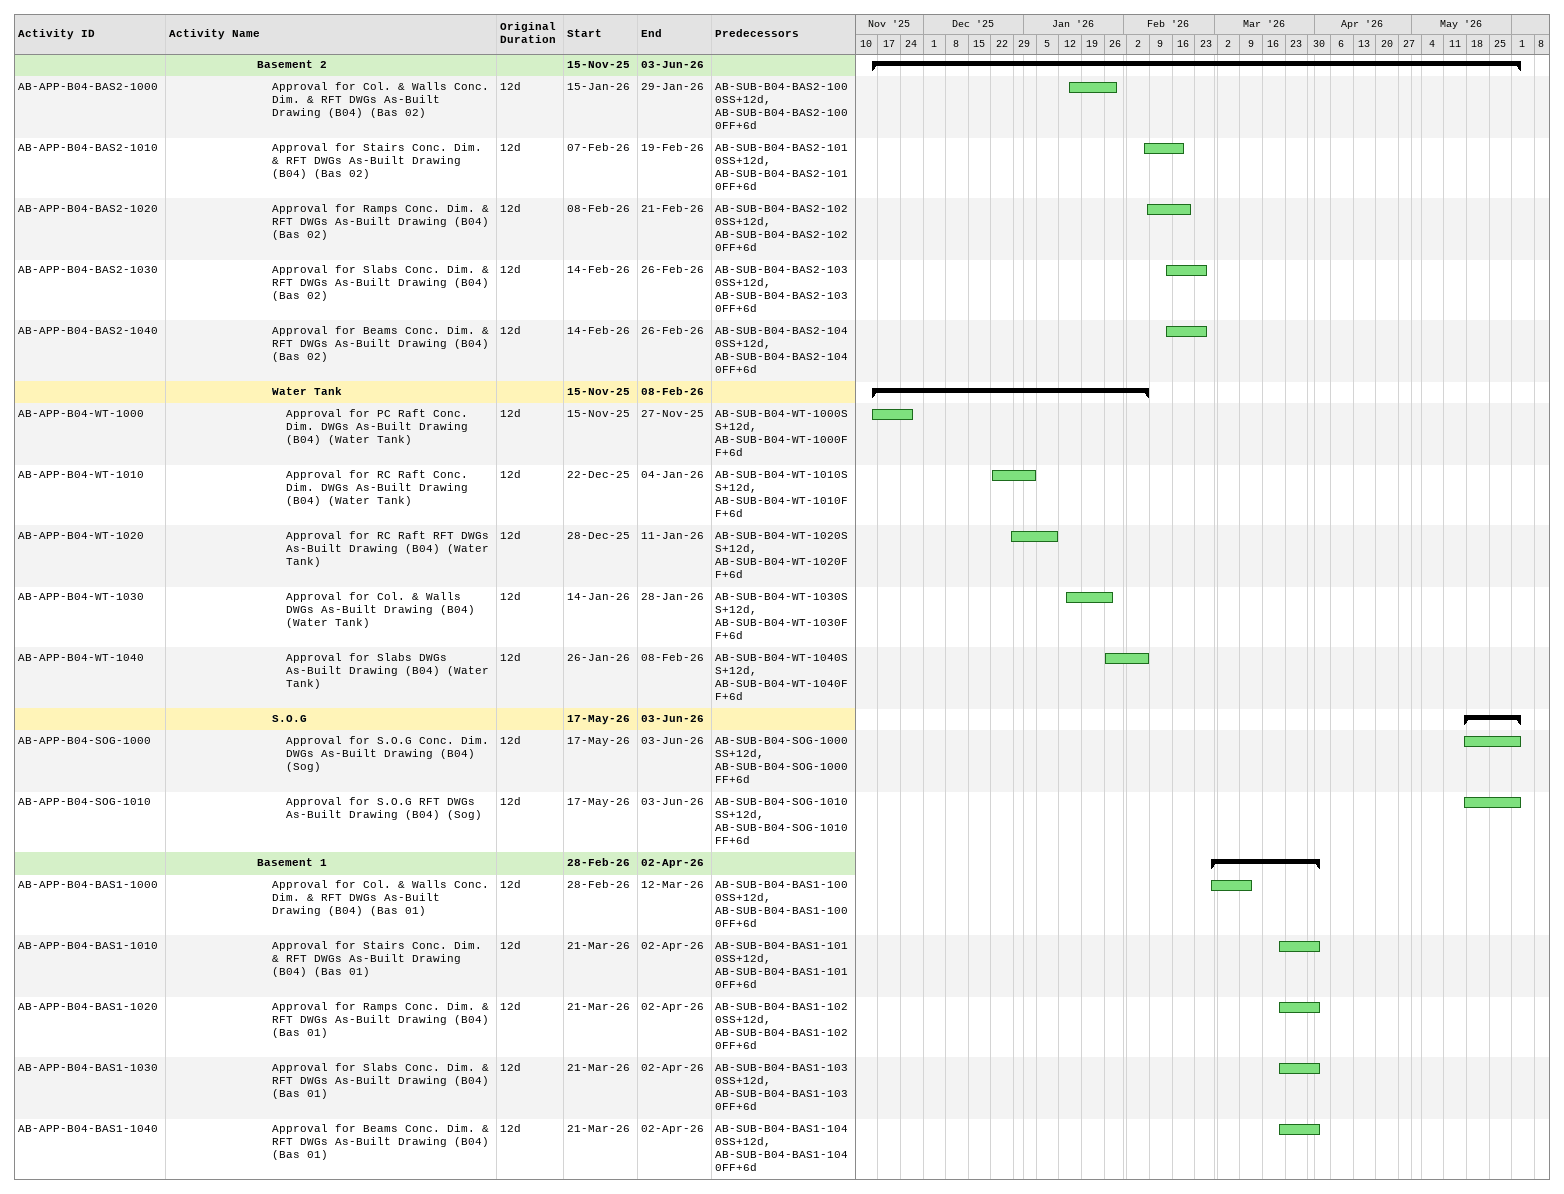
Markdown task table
| ID | Level | Task | Original duration | Start | Finish | Predecessors |
|---|---|---|---|---|---|---|
|  | 7 | **Basement 2** |  | 2025-11-15 | 2026-06-03 |  |
| AB-APP-B04-BAS2-1000 | 8 | Approval for Col. & Walls Conc. Dim. & RFT DWGs As-Built Drawing (B04) (Bas 02) | 12d | 2026-01-15 | 2026-01-29 | AB-SUB-B04-BAS2-1000SS+12d, AB-SUB-B04-BAS2-1000FF+6d |
| AB-APP-B04-BAS2-1010 | 8 | Approval for Stairs Conc. Dim. & RFT DWGs As-Built Drawing (B04) (Bas 02) | 12d | 2026-02-07 | 2026-02-19 | AB-SUB-B04-BAS2-1010SS+12d, AB-SUB-B04-BAS2-1010FF+6d |
| AB-APP-B04-BAS2-1020 | 8 | Approval for Ramps Conc. Dim. & RFT DWGs As-Built Drawing (B04) (Bas 02) | 12d | 2026-02-08 | 2026-02-21 | AB-SUB-B04-BAS2-1020SS+12d, AB-SUB-B04-BAS2-1020FF+6d |
| AB-APP-B04-BAS2-1030 | 8 | Approval for Slabs Conc. Dim. & RFT DWGs As-Built Drawing (B04) (Bas 02) | 12d | 2026-02-14 | 2026-02-26 | AB-SUB-B04-BAS2-1030SS+12d, AB-SUB-B04-BAS2-1030FF+6d |
| AB-APP-B04-BAS2-1040 | 8 | Approval for Beams Conc. Dim. & RFT DWGs As-Built Drawing (B04) (Bas 02) | 12d | 2026-02-14 | 2026-02-26 | AB-SUB-B04-BAS2-1040SS+12d, AB-SUB-B04-BAS2-1040FF+6d |
|  | 8 | **Water Tank** |  | 2025-11-15 | 2026-02-08 |  |
| AB-APP-B04-WT-1000 | 9 | Approval for PC Raft Conc. Dim. DWGs As-Built Drawing (B04) (Water Tank) | 12d | 2025-11-15 | 2025-11-27 | AB-SUB-B04-WT-1000SS+12d, AB-SUB-B04-WT-1000FF+6d |
| AB-APP-B04-WT-1010 | 9 | Approval for RC Raft Conc. Dim. DWGs As-Built Drawing (B04) (Water Tank) | 12d | 2025-12-22 | 2026-01-04 | AB-SUB-B04-WT-1010SS+12d, AB-SUB-B04-WT-1010FF+6d |
| AB-APP-B04-WT-1020 | 9 | Approval for RC Raft RFT DWGs As-Built Drawing (B04) (Water Tank) | 12d | 2025-12-28 | 2026-01-11 | AB-SUB-B04-WT-1020SS+12d, AB-SUB-B04-WT-1020FF+6d |
| AB-APP-B04-WT-1030 | 9 | Approval for Col. & Walls DWGs As-Built Drawing (B04) (Water Tank) | 12d | 2026-01-14 | 2026-01-28 | AB-SUB-B04-WT-1030SS+12d, AB-SUB-B04-WT-1030FF+6d |
| AB-APP-B04-WT-1040 | 9 | Approval for Slabs DWGs As-Built Drawing (B04) (Water Tank) | 12d | 2026-01-26 | 2026-02-08 | AB-SUB-B04-WT-1040SS+12d, AB-SUB-B04-WT-1040FF+6d |
|  | 8 | **S.O.G** |  | 2026-05-17 | 2026-06-03 |  |
| AB-APP-B04-SOG-1000 | 9 | Approval for S.O.G Conc. Dim. DWGs As-Built Drawing (B04) (Sog) | 12d | 2026-05-17 | 2026-06-03 | AB-SUB-B04-SOG-1000SS+12d, AB-SUB-B04-SOG-1000FF+6d |
| AB-APP-B04-SOG-1010 | 9 | Approval for S.O.G RFT DWGs As-Built Drawing (B04) (Sog) | 12d | 2026-05-17 | 2026-06-03 | AB-SUB-B04-SOG-1010SS+12d, AB-SUB-B04-SOG-1010FF+6d |
|  | 7 | **Basement 1** |  | 2026-02-28 | 2026-04-02 |  |
| AB-APP-B04-BAS1-1000 | 8 | Approval for Col. & Walls Conc. Dim. & RFT DWGs As-Built Drawing (B04) (Bas 01) | 12d | 2026-02-28 | 2026-03-12 | AB-SUB-B04-BAS1-1000SS+12d, AB-SUB-B04-BAS1-1000FF+6d |
| AB-APP-B04-BAS1-1010 | 8 | Approval for Stairs Conc. Dim. & RFT DWGs As-Built Drawing (B04) (Bas 01) | 12d | 2026-03-21 | 2026-04-02 | AB-SUB-B04-BAS1-1010SS+12d, AB-SUB-B04-BAS1-1010FF+6d |
| AB-APP-B04-BAS1-1020 | 8 | Approval for Ramps Conc. Dim. & RFT DWGs As-Built Drawing (B04) (Bas 01) | 12d | 2026-03-21 | 2026-04-02 | AB-SUB-B04-BAS1-1020SS+12d, AB-SUB-B04-BAS1-1020FF+6d |
| AB-APP-B04-BAS1-1030 | 8 | Approval for Slabs Conc. Dim. & RFT DWGs As-Built Drawing (B04) (Bas 01) | 12d | 2026-03-21 | 2026-04-02 | AB-SUB-B04-BAS1-1030SS+12d, AB-SUB-B04-BAS1-1030FF+6d |
| AB-APP-B04-BAS1-1040 | 8 | Approval for Beams Conc. Dim. & RFT DWGs As-Built Drawing (B04) (Bas 01) | 12d | 2026-03-21 | 2026-04-02 | AB-SUB-B04-BAS1-1040SS+12d, AB-SUB-B04-BAS1-1040FF+6d |
